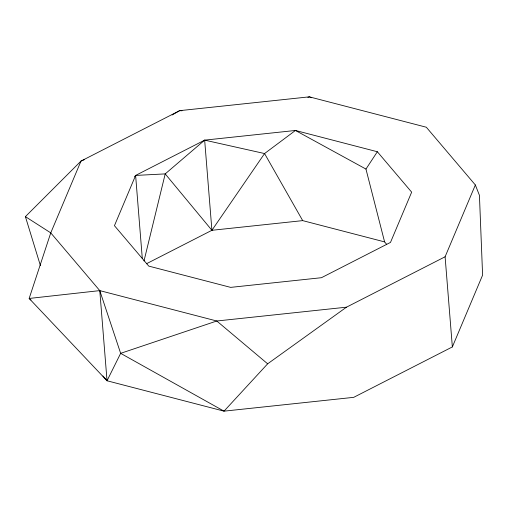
<?xml version="1.0" encoding="UTF-8"?>
<svg xmlns="http://www.w3.org/2000/svg" width="508" height="508" viewBox="0 0 508 508"><rect width="100%" height="100%" fill="white"/><g stroke="black" fill="none" stroke-linecap="round" stroke-linejoin="round"><path stroke-width="0.76" d="M143.999 260.96L165.208 173.895L204.661 140.138L295.446 130.467L377.342 151.74L411.658 192.151L390.487 242.418L321.45 277.705L230.664 287.376L148.761 266.103L114.446 225.692L135.617 175.425L204.661 140.138L264.566 153.549L302.698 220.624L384.6 241.897L386.645 244.31M84.607 159.55L81.001 161.068L50.762 232.874L29.159 298.456L107.036 380.771L224.034 411.156L353.727 397.339L452.355 346.932L445.103 256.775L475.348 184.969L426.326 127.229L309.328 96.844L179.635 110.661L81.001 161.068L25.4 216.63L40.437 265.678M452.355 346.932L482.6 275.126L479.431 195.326L475.348 184.969M102.946 375.958L107.036 380.771L120.65 353.339L99.778 290.614L50.762 232.874L25.4 216.63M384.6 241.897L365.957 169.069L377.342 151.74M146.393 263.779L211.912 230.295L264.566 153.549L295.446 130.467L365.957 169.069M134.652 176.676L135.617 175.425L165.208 173.895L211.912 230.295L302.698 220.624M346.475 307.181L267.646 363.811L224.034 411.156L120.65 353.339L216.783 320.999L346.475 307.181L445.103 256.775M172.098 114.998L179.635 110.661L181.997 110.776M307.861 97.415L309.328 96.844L311.518 97.727M267.646 363.811L216.783 320.999L99.778 290.614L29.159 298.456L30.963 299.993M204.661 140.138L211.912 230.295M135.617 175.425L142.297 258.464M99.778 290.614L107.036 380.771"/></g></svg>
